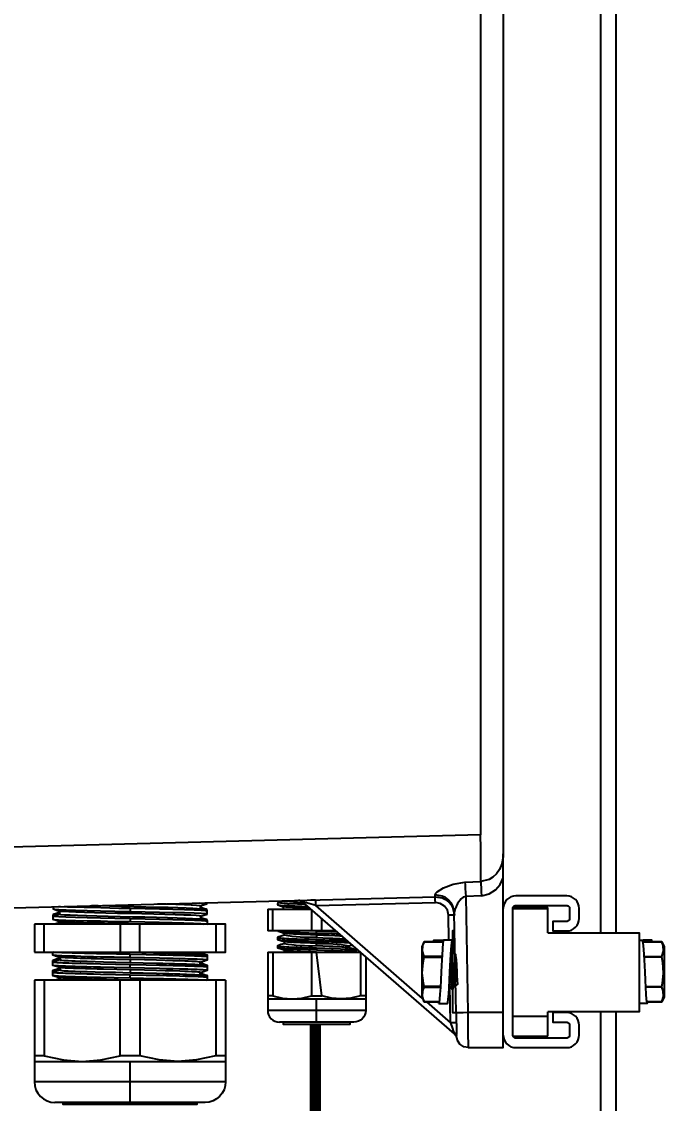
# Model space of a CAD drawing. Header units: feet. Extents: x -17 to 453, y -41 to 31.
# Drawn here: x 48.7195 to 48.9055, y 5.2061 to 5.5192 of the extents above; entities that cross this region are included whole.
import ezdxf
from ezdxf import colors
from ezdxf.entities.mleader import LeaderData, LeaderLine
from ezdxf.enums import TextEntityAlignment as Align
from ezdxf.math import Vec2, Vec3

# ---------------------------------------------------------------- set-up
doc = ezdxf.new("R2018")
doc.units = ezdxf.units.FT
doc.header["$MEASUREMENT"] = 0
for name, color, linetype in [('Cable Gland', 4, 'Continuous'), ('E-COMB-BOX', 42, 'Continuous'), ('E-DETL', 1, 'Continuous'), ('G-ANNO-TEXT', 1, 'Continuous'), ('S-BEAM', 7, 'Continuous'), ('S-STEL-ANGL', 3, 'Continuous')]:
    doc.layers.add(name, color=color, linetype=linetype)
doc.styles.add('NEI-A', font='arial.ttf')
doc.styles.get("Standard").update_dxf_attribs({"font": 'arial.ttf'})

# ---------------------------------------------------------------- blocks, each defined once
blk = doc.blocks.new('DETAIL_TITLE')
at = {"style": 'NEI-A', "flags": 8}
blk.add_attdef('#', text='', height=0.2, dxfattribs=at).set_placement((0.5922, -0.5109), align=Align.MIDDLE_CENTER)
at = {"lineweight": 30, "style": '', "flags": 104}
blk.add_attdef('DETAIL_TITLE', text='', height=0.2, dxfattribs=at).set_placement((0.9099, -0.52514), align=Align.BOTTOM_LEFT)
at = {"style": 'NEI-A'}
for tag, p in [('SCALE:', (0.93865, -0.73792)), ('1"_=_', (1.5474, -0.73792))]:
    blk.add_attdef(tag, text='', height=0.1, dxfattribs=at).set_placement(p, align=Align.BOTTOM_LEFT)
blk = doc.blocks.new('_TagCircle')
at = {"color": 0, "linetype": 'ByBlock', "lineweight": -2, "transparency": 16777216}
blk.add_circle((0, 0), 0.125, dxfattribs=at)
at = {"color": 0, "transparency": 16777216, "style": 'NEI-A'}
blk.add_attdef('TAGNUMBER', text='', height=0.09375, dxfattribs=at).set_placement((0, -0.046875), align=Align.CENTER)

msp = doc.modelspace()

# ---------------------------------------------------------------- linework, layer by layer
at = {"layer": 'Cable Gland'}
for p, q in [((48.79068, 5.2623), (48.80325, 5.2623)), ((48.79068, 5.24987), (48.81754, 5.24987)), ((48.79068, 5.23636), (48.81905, 5.23636)), ((48.80486, 5.22961), (48.80486, 5.23636)), ((48.81905, 5.23298), (48.79068, 5.23298)), ((48.81567, 5.22961), (48.79406, 5.22961)), ((48.72314, 5.21826), (48.77852, 5.21826)), ((48.75083, 5.20637), (48.75083, 5.21826)), ((48.77852, 5.21232), (48.72314, 5.21232)), ((48.77258, 5.20637), (48.72908, 5.20637))]:
    msp.add_line(p, q, dxfattribs=at)
for points in [[(48.77109, 5.26232), (48.77107, 5.26234), (48.77031, 5.26242), (48.76898, 5.2625), (48.76709, 5.26258), (48.76471, 5.26266), (48.76191, 5.26275), (48.75878, 5.26283), (48.75541, 5.26291), (48.75191, 5.26299), (48.74837, 5.26308), (48.7449, 5.26316), (48.74162, 5.26324), (48.73966, 5.26329)], [(48.77118, 5.26324), (48.77092, 5.26332), (48.77003, 5.26341), (48.76857, 5.26349), (48.76657, 5.26357), (48.7641, 5.26365), (48.76122, 5.26373), (48.75883, 5.2638)], [(48.77084, 5.26411), (48.77137, 5.26409), (48.77264, 5.26399), (48.77307, 5.2639), (48.77294, 5.26387)], [(48.7712, 5.26323), (48.7721, 5.26355), (48.77305, 5.26388)], [(48.77307, 5.2639), (48.77306, 5.26417)], [(48.79358, 5.26418), (48.79356, 5.26363), (48.79378, 5.26356), (48.79442, 5.26348), (48.79546, 5.2634), (48.79686, 5.26333), (48.79858, 5.26325), (48.80053, 5.26318), (48.80231, 5.26311)], [(48.80166, 5.26368), (48.80137, 5.26369), (48.79928, 5.26376), (48.79641, 5.26389), (48.79445, 5.26402), (48.7936, 5.26415), (48.79368, 5.26417)], [(48.79361, 5.2636), (48.79442, 5.26331), (48.79524, 5.26302)], [(48.79521, 5.26466), (48.7945, 5.26445), (48.79366, 5.26422)], [(48.79522, 5.26475), (48.79521, 5.26463)], [(48.80108, 5.26418), (48.79934, 5.26426), (48.79703, 5.26439), (48.7956, 5.26452), (48.79529, 5.26463)], [(48.7285, 5.26075), (48.72848, 5.26025), (48.72846, 5.25944), (48.72888, 5.25935), (48.73015, 5.25926), (48.73222, 5.25917), (48.735, 5.25907), (48.73839, 5.25898), (48.74226, 5.25889), (48.74646, 5.25879), (48.75083, 5.2587), (48.75512, 5.25861), (48.75925, 5.25852), (48.76307, 5.25843), (48.76644, 5.25834), (48.76923, 5.25825), (48.77134, 5.25816), (48.7727, 5.25806), (48.77325, 5.25797)], [(48.75083, 5.25951), (48.74647, 5.2596), (48.74227, 5.2597), (48.73841, 5.25979), (48.73502, 5.25988), (48.73224, 5.25998), (48.73018, 5.26007), (48.72891, 5.26016), (48.72848, 5.26025), (48.72862, 5.26028)], [(48.73039, 5.26081), (48.72948, 5.26055), (48.72851, 5.26028)], [(48.72857, 5.263), (48.72855, 5.26242), (48.72898, 5.26232), (48.73024, 5.26223), (48.7323, 5.26214), (48.73507, 5.26204), (48.73845, 5.26195), (48.7423, 5.26186), (48.74648, 5.26177), (48.75083, 5.26167), (48.75518, 5.26158), (48.75937, 5.26149), (48.76323, 5.26139), (48.76661, 5.2613), (48.76939, 5.26121), (48.77146, 5.26112), (48.77273, 5.26102), (48.77316, 5.26093), (48.773, 5.2609)], [(48.72966, 5.2606), (48.72926, 5.26063), (48.72855, 5.26072), (48.72859, 5.26075)], [(48.73041, 5.26131), (48.72953, 5.26106), (48.72856, 5.26079)], [(48.72857, 5.26239), (48.72952, 5.26206), (48.73047, 5.26173)], [(48.77313, 5.26174), (48.7727, 5.26183), (48.77143, 5.26193), (48.76937, 5.26202), (48.76659, 5.26211), (48.76321, 5.26221), (48.75936, 5.2623), (48.75518, 5.26239), (48.75083, 5.26248), (48.74761, 5.26255), (48.74235, 5.26267), (48.7376, 5.26279), (48.73496, 5.26286), (48.7327, 5.26293), (48.73073, 5.26302), (48.7302, 5.26305)], [(48.73042, 5.26174), (48.73041, 5.26127), (48.73039, 5.26078)], [(48.73042, 5.26175), (48.73041, 5.26128)], [(48.77117, 5.25935), (48.77111, 5.25937), (48.77029, 5.25945), (48.76889, 5.25954), (48.76693, 5.25962), (48.7645, 5.2597), (48.76165, 5.25978), (48.75848, 5.25987), (48.75508, 5.25995), (48.75155, 5.26003), (48.74799, 5.26011), (48.74453, 5.2602), (48.74126, 5.26028), (48.73827, 5.26036), (48.73567, 5.26044), (48.73352, 5.26053), (48.7319, 5.26061), (48.73085, 5.26069), (48.73041, 5.26077), (48.73045, 5.26079)], [(48.77128, 5.26027), (48.77129, 5.26028), (48.77094, 5.26036), (48.77, 5.26044), (48.76847, 5.26053), (48.76641, 5.26061), (48.76388, 5.26069), (48.76095, 5.26077), (48.75772, 5.26085), (48.75429, 5.26094), (48.75075, 5.26102), (48.74721, 5.2611), (48.74379, 5.26118), (48.74057, 5.26127), (48.73767, 5.26135), (48.73517, 5.26143), (48.73314, 5.26151), (48.73164, 5.26159), (48.73073, 5.26168), (48.73053, 5.26173)], [(48.75083, 5.26248), (48.75083, 5.26167)], [(48.77308, 5.26177), (48.77113, 5.26232)], [(48.77123, 5.2623), (48.77121, 5.26276), (48.7712, 5.26325)], [(48.77309, 5.26226), (48.77212, 5.26254), (48.77121, 5.26279)], [(48.77302, 5.26224), (48.77293, 5.2623), (48.77193, 5.26239), (48.77122, 5.26243)], [(48.77129, 5.26026), (48.77217, 5.26057), (48.77312, 5.2609)], [(48.77132, 5.25932), (48.77131, 5.25979), (48.77129, 5.26028)], [(48.77316, 5.26093), (48.77313, 5.26174), (48.77312, 5.26224)], [(48.79068, 5.2623), (48.79068, 5.25608)], [(48.79214, 5.25608), (48.79214, 5.2623)], [(48.79517, 5.26305), (48.79515, 5.26264), (48.79514, 5.2623)], [(48.80297, 5.26254), (48.80054, 5.26264), (48.79791, 5.26277), (48.79606, 5.2629), (48.79521, 5.26303)], [(48.8034, 5.26216), (48.8034, 5.25608)], [(48.72314, 5.25797), (48.72314, 5.24987)], [(48.72314, 5.24987), (48.77852, 5.24987), (48.77852, 5.25797), (48.72314, 5.25797)], [(48.726, 5.24987), (48.726, 5.25797)], [(48.72847, 5.25942), (48.72942, 5.25909), (48.73037, 5.25876)], [(48.73031, 5.25833), (48.72938, 5.25807), (48.72909, 5.25799)], [(48.73033, 5.25877), (48.73031, 5.2583), (48.7303, 5.25798)], [(48.73033, 5.25877), (48.73031, 5.25831)], [(48.73541, 5.25797), (48.7333, 5.25805), (48.73172, 5.25814), (48.73071, 5.25822), (48.73032, 5.2583), (48.73035, 5.25831)], [(48.75394, 5.25797), (48.75038, 5.25805), (48.74684, 5.25814), (48.74341, 5.25822), (48.74021, 5.2583), (48.73733, 5.25838), (48.73486, 5.25847), (48.73288, 5.25855), (48.73143, 5.25863), (48.73058, 5.25871), (48.73044, 5.25876)], [(48.74798, 5.25797), (48.74798, 5.24987)], [(48.77323, 5.25877), (48.7728, 5.25886), (48.77152, 5.25895), (48.76945, 5.25905), (48.76666, 5.25914), (48.76327, 5.25923), (48.7594, 5.25933), (48.7552, 5.25942), (48.75083, 5.25951), (48.75083, 5.2587)], [(48.75369, 5.24987), (48.75369, 5.25797)], [(48.77316, 5.2588), (48.77122, 5.25935)], [(48.77318, 5.25929), (48.77221, 5.25956), (48.7713, 5.25982)], [(48.77312, 5.25926), (48.77302, 5.25933), (48.77202, 5.25942), (48.77132, 5.25945)], [(48.77198, 5.25797), (48.77233, 5.2581)], [(48.77326, 5.25797), (48.77323, 5.25877), (48.77321, 5.25927)], [(48.77567, 5.25797), (48.77567, 5.24987)], [(48.80633, 5.25608), (48.80633, 5.25962)], [(48.8104, 5.25608), (48.79068, 5.25608)], [(48.79352, 5.25412), (48.79352, 5.25358), (48.79367, 5.25352), (48.79402, 5.25346), (48.7944, 5.25343), (48.79504, 5.25338), (48.79576, 5.25334), (48.79681, 5.25328), (48.79794, 5.25323), (48.79919, 5.25318), (48.80055, 5.25312), (48.80252, 5.25305), (48.80486, 5.25298), (48.807, 5.25291), (48.80918, 5.25283), (48.81053, 5.25277), (48.81179, 5.25272), (48.81292, 5.25267), (48.81359, 5.25263), (48.81431, 5.25259), (48.81442, 5.25259)], [(48.79358, 5.25597), (48.79441, 5.25571), (48.79549, 5.25537)], [(48.79364, 5.25597), (48.79394, 5.2559), (48.79484, 5.25582), (48.79618, 5.25575), (48.79741, 5.25569), (48.80012, 5.25557), (48.80257, 5.25548), (48.80486, 5.25541), (48.807, 5.25534), (48.80918, 5.25526), (48.81053, 5.2552), (48.81145, 5.25517)], [(48.79541, 5.25539), (48.79541, 5.25472)], [(48.81226, 5.25446), (48.81158, 5.2545), (48.81012, 5.25458), (48.80846, 5.25466), (48.80682, 5.25473), (48.80486, 5.25481), (48.80309, 5.25488), (48.80127, 5.25496), (48.80014, 5.25501), (48.79909, 5.25507), (48.79815, 5.25512), (48.7976, 5.25515), (48.79699, 5.25519), (48.79653, 5.25523), (48.79614, 5.25526), (48.7957, 5.25532), (48.7955, 5.25536), (48.79549, 5.25537)], [(48.8108, 5.25573), (48.80918, 5.2558), (48.80718, 5.25587), (48.80486, 5.25595), (48.8029, 5.25601), (48.80091, 5.25608)], [(48.80486, 5.25541), (48.80486, 5.25595)], [(48.80486, 5.25481), (48.80486, 5.25411), (48.80664, 5.25404), (48.80846, 5.25396), (48.80959, 5.25391), (48.81064, 5.25386), (48.81158, 5.2538), (48.81213, 5.25377), (48.81274, 5.25373), (48.81314, 5.2537)], [(48.79352, 5.25169), (48.79352, 5.25115), (48.79367, 5.25108), (48.79402, 5.25103), (48.7944, 5.25099), (48.79504, 5.25095), (48.79576, 5.25091), (48.79681, 5.25085), (48.79794, 5.2508), (48.79919, 5.25075), (48.80055, 5.25069), (48.80252, 5.25062), (48.80486, 5.25054), (48.80716, 5.25047), (48.80961, 5.25038), (48.81232, 5.25026), (48.81355, 5.2502), (48.81489, 5.25013), (48.81579, 5.25005), (48.81619, 5.24996), (48.81618, 5.24994)], [(48.79357, 5.25355), (48.79453, 5.25324), (48.79548, 5.25294)], [(48.79358, 5.25111), (48.79454, 5.2508), (48.7955, 5.2505), (48.7957, 5.25045), (48.79614, 5.2504), (48.79653, 5.25036), (48.79699, 5.25033), (48.7976, 5.25029), (48.79815, 5.25026), (48.79909, 5.2502), (48.80014, 5.25015), (48.80127, 5.2501), (48.80309, 5.25002), (48.80486, 5.24995), (48.80687, 5.24987)], [(48.79541, 5.25296), (48.79541, 5.25229)], [(48.81423, 5.25113), (48.81423, 5.25113), (48.81403, 5.25117), (48.81359, 5.25123), (48.8132, 5.25126), (48.81274, 5.2513), (48.81213, 5.25134), (48.81158, 5.25137), (48.81064, 5.25142), (48.80959, 5.25148), (48.80846, 5.25153), (48.80664, 5.25161), (48.80486, 5.25168), (48.80486, 5.25238), (48.80309, 5.25245), (48.80127, 5.25253), (48.80014, 5.25258), (48.79909, 5.25263), (48.79815, 5.25269), (48.7976, 5.25272), (48.79699, 5.25276), (48.79653, 5.2528), (48.79614, 5.25283), (48.7957, 5.25289), (48.7955, 5.25293), (48.79549, 5.25294)], [(48.80486, 5.25298), (48.80486, 5.25351)], [(48.80486, 5.25108), (48.80486, 5.25054)], [(48.81614, 5.25052), (48.81519, 5.25082), (48.81423, 5.25113)], [(48.81432, 5.2511), (48.81432, 5.25177)], [(48.72841, 5.24987), (48.72841, 5.24912), (48.72859, 5.24906), (48.72903, 5.24901), (48.72959, 5.24897), (48.73015, 5.24893), (48.73107, 5.24889), (48.73216, 5.24885), (48.73325, 5.24881), (48.73491, 5.24876), (48.73656, 5.24871), (48.73836, 5.24866), (48.74028, 5.24861), (48.74231, 5.24856), (48.7462, 5.24848), (48.75083, 5.24838), (48.75504, 5.2483), (48.75936, 5.2482), (48.76138, 5.24815), (48.76331, 5.2481), (48.76511, 5.24805), (48.76676, 5.248), (48.76761, 5.24798), (48.76854, 5.24795), (48.7695, 5.24792), (48.77025, 5.24789), (48.77092, 5.24786), (48.77152, 5.24783), (48.772, 5.2478), (48.77256, 5.24776), (48.77304, 5.24771), (48.77326, 5.24764), (48.77317, 5.24761)], [(48.72843, 5.24962), (48.72846, 5.24959)], [(48.72847, 5.24909), (48.72956, 5.24875), (48.73065, 5.2484)], [(48.73057, 5.24766), (48.72956, 5.24734), (48.72847, 5.247)], [(48.73057, 5.24816), (48.72957, 5.24784), (48.72848, 5.2475)], [(48.77326, 5.24845), (48.77307, 5.24851), (48.77263, 5.24857), (48.77208, 5.24861), (48.77152, 5.24864), (48.7706, 5.24868), (48.7695, 5.24873), (48.76841, 5.24876), (48.76676, 5.24881), (48.76511, 5.24886), (48.76331, 5.24891), (48.76138, 5.24896), (48.75936, 5.24901), (48.75547, 5.2491), (48.75083, 5.24919), (48.7469, 5.24927), (48.74302, 5.24936), (48.74113, 5.2494), (48.73932, 5.24945), (48.73761, 5.24949), (48.73601, 5.24954), (48.73507, 5.24957), (48.73409, 5.2496), (48.73307, 5.24963), (48.73206, 5.24966), (48.73109, 5.2497), (48.72962, 5.24978), (48.72862, 5.24987)], [(48.73057, 5.24842), (48.73057, 5.24765), (48.73074, 5.24758), (48.73113, 5.24753), (48.73164, 5.24749), (48.73214, 5.24745), (48.73297, 5.24741), (48.73396, 5.24737), (48.73495, 5.24733), (48.73644, 5.24728), (48.73846, 5.24722), (48.74071, 5.24715), (48.74313, 5.24708), (48.74664, 5.247), (48.75083, 5.2469), (48.75464, 5.24682), (48.75853, 5.24672), (48.76037, 5.24667), (48.7621, 5.24662), (48.76373, 5.24657), (48.76522, 5.24652), (48.76616, 5.24649), (48.76718, 5.24645), (48.76812, 5.24642), (48.76887, 5.24639), (48.76952, 5.24635), (48.76996, 5.24632), (48.77046, 5.24628), (48.7709, 5.24623), (48.77098, 5.2462)], [(48.77109, 5.24618), (48.77109, 5.24696), (48.77093, 5.24702), (48.77053, 5.24707), (48.77003, 5.24712), (48.76952, 5.24715), (48.76869, 5.24719), (48.76771, 5.24723), (48.76672, 5.24727), (48.76522, 5.24732), (48.7632, 5.24739), (48.76096, 5.24745), (48.75853, 5.24752), (48.75502, 5.24761), (48.75083, 5.2477), (48.74703, 5.24779), (48.74313, 5.24788), (48.7413, 5.24793), (48.73956, 5.24798), (48.73794, 5.24803), (48.73644, 5.24808), (48.73551, 5.24811), (48.73449, 5.24815), (48.73355, 5.24819), (48.73279, 5.24822), (48.73214, 5.24825), (48.73171, 5.24828), (48.7312, 5.24832), (48.73076, 5.24838), (48.73068, 5.2484)], [(48.75083, 5.24838), (48.75083, 5.24919)], [(48.75083, 5.2477), (48.75083, 5.2469)], [(48.75112, 5.24987), (48.75213, 5.24985), (48.75317, 5.24982), (48.75425, 5.2498), (48.75536, 5.24977), (48.75648, 5.24974), (48.75763, 5.24972), (48.75878, 5.24969), (48.76169, 5.24961), (48.76367, 5.24955), (48.76486, 5.24951), (48.7652, 5.2495), (48.76532, 5.24949), (48.76536, 5.24949), (48.76537, 5.24949), (48.76538, 5.24949), (48.76592, 5.24947), (48.76643, 5.24945), (48.76692, 5.24944), (48.76738, 5.24942), (48.76781, 5.2494), (48.76859, 5.24937), (48.76911, 5.24934), (48.76943, 5.24933), (48.76953, 5.24932), (48.76959, 5.24932), (48.77025, 5.24927), (48.77084, 5.24921), (48.77098, 5.24917)], [(48.76852, 5.24987), (48.76899, 5.24985), (48.76943, 5.24982), (48.76984, 5.2498), (48.7702, 5.24977), (48.77051, 5.24974), (48.77076, 5.24972), (48.77095, 5.24969), (48.77099, 5.24966)], [(48.77321, 5.24848), (48.77212, 5.24883), (48.77103, 5.24917)], [(48.77109, 5.24915), (48.77109, 5.24987)], [(48.77321, 5.24898), (48.77212, 5.24932), (48.77109, 5.24964)], [(48.77323, 5.24894), (48.77324, 5.24896), (48.77306, 5.24901), (48.77215, 5.2491), (48.77109, 5.24915)], [(48.77326, 5.24764), (48.77326, 5.24894)], [(48.79068, 5.24987), (48.79068, 5.23298), (48.79075, 5.23232), (48.79094, 5.23169), (48.79125, 5.23111), (48.79167, 5.2306), (48.79218, 5.23018), (48.79277, 5.22986), (48.7934, 5.22967), (48.79406, 5.22961)], [(48.79214, 5.24987), (48.79214, 5.23718), (48.795, 5.23657), (48.79777, 5.23636)], [(48.79541, 5.25053), (48.79541, 5.24987)], [(48.8034, 5.24987), (48.8034, 5.23718), (48.80633, 5.23718), (48.80486, 5.24987)], [(48.81759, 5.24983), (48.81759, 5.23718), (48.81474, 5.23657), (48.81196, 5.23636)], [(48.81905, 5.24856), (48.81905, 5.23298), (48.81898, 5.23232), (48.81879, 5.23169), (48.81848, 5.23111), (48.81806, 5.2306), (48.81755, 5.23018), (48.81696, 5.22986), (48.81633, 5.22967), (48.81567, 5.22961)], [(48.81586, 5.24987), (48.81619, 5.24997)], [(48.72841, 5.24746), (48.72841, 5.24615), (48.72859, 5.24609), (48.72903, 5.24604), (48.72959, 5.24599), (48.73015, 5.24596), (48.73107, 5.24592), (48.73216, 5.24588), (48.73325, 5.24584), (48.73491, 5.24579), (48.73656, 5.24574), (48.73836, 5.24569), (48.74028, 5.24564), (48.74231, 5.24559), (48.7462, 5.2455), (48.75083, 5.24541), (48.75504, 5.24533), (48.75936, 5.24523), (48.76138, 5.24518), (48.76331, 5.24513), (48.76511, 5.24508), (48.76676, 5.24503), (48.76761, 5.24501), (48.76854, 5.24498), (48.7695, 5.24494), (48.77025, 5.24492), (48.77092, 5.24489), (48.77152, 5.24486), (48.772, 5.24483), (48.77256, 5.24479), (48.77304, 5.24474), (48.77326, 5.24467), (48.77316, 5.24463)], [(48.77326, 5.24548), (48.77307, 5.24554), (48.77263, 5.24559), (48.77208, 5.24564), (48.77152, 5.24567), (48.7706, 5.24571), (48.7695, 5.24575), (48.76841, 5.24579), (48.76676, 5.24584), (48.76511, 5.24589), (48.76331, 5.24594), (48.76138, 5.24599), (48.75936, 5.24604), (48.75547, 5.24613), (48.75083, 5.24622), (48.74662, 5.24631), (48.74231, 5.2464), (48.74028, 5.24645), (48.73836, 5.2465), (48.73656, 5.24655), (48.73491, 5.2466), (48.73405, 5.24663), (48.73313, 5.24666), (48.73216, 5.24669), (48.73141, 5.24672), (48.73074, 5.24674), (48.73015, 5.24677), (48.72967, 5.2468), (48.72911, 5.24684), (48.72862, 5.2469), (48.72841, 5.24696), (48.72851, 5.247)], [(48.72842, 5.24748), (48.72851, 5.2475)], [(48.72842, 5.2445), (48.72848, 5.24452)], [(48.72946, 5.24731), (48.7292, 5.24733), (48.72872, 5.24738), (48.72846, 5.24743), (48.72843, 5.24746)], [(48.73057, 5.24469), (48.72954, 5.24437), (48.72845, 5.24402)], [(48.73057, 5.24519), (48.72955, 5.24486), (48.72846, 5.24452)], [(48.72847, 5.24612), (48.72956, 5.24577), (48.73066, 5.24543)], [(48.73057, 5.24545), (48.73057, 5.24467), (48.73074, 5.24461), (48.73113, 5.24456), (48.73164, 5.24451), (48.73214, 5.24448), (48.73297, 5.24444), (48.73396, 5.2444), (48.73495, 5.24436), (48.73644, 5.24431), (48.73846, 5.24424), (48.74071, 5.24418), (48.74313, 5.24411), (48.74664, 5.24403), (48.75083, 5.24393), (48.75464, 5.24385), (48.75853, 5.24375), (48.76037, 5.2437), (48.7621, 5.24365), (48.76373, 5.2436), (48.76522, 5.24355), (48.76616, 5.24352), (48.76718, 5.24348), (48.76812, 5.24345), (48.76887, 5.24341), (48.76952, 5.24338), (48.76996, 5.24335), (48.77046, 5.24331), (48.7709, 5.24326), (48.77099, 5.24323)], [(48.77323, 5.243), (48.77324, 5.24302), (48.77306, 5.24307), (48.77215, 5.24316), (48.77109, 5.24321), (48.77109, 5.24399), (48.77093, 5.24405), (48.77053, 5.2441), (48.77003, 5.24414), (48.76952, 5.24418), (48.76869, 5.24422), (48.76771, 5.24426), (48.76672, 5.2443), (48.76522, 5.24435), (48.7632, 5.24442), (48.76096, 5.24448), (48.75853, 5.24455), (48.75502, 5.24463), (48.75083, 5.24473), (48.74703, 5.24481), (48.74313, 5.24491), (48.7413, 5.24496), (48.73956, 5.24501), (48.73794, 5.24506), (48.73644, 5.24511), (48.73551, 5.24514), (48.73449, 5.24518), (48.73355, 5.24521), (48.73279, 5.24525), (48.73214, 5.24528), (48.73171, 5.24531), (48.7312, 5.24535), (48.73076, 5.2454), (48.73069, 5.24543)], [(48.75083, 5.24541), (48.75083, 5.24622)], [(48.75083, 5.24473), (48.75083, 5.24393)], [(48.77319, 5.24552), (48.7721, 5.24586), (48.77101, 5.24621)], [(48.77109, 5.24694), (48.77212, 5.24726), (48.77321, 5.24761)], [(48.77321, 5.24601), (48.77212, 5.24635), (48.77109, 5.24667)], [(48.77323, 5.24597), (48.77324, 5.24599), (48.77306, 5.24604), (48.77215, 5.24613), (48.77109, 5.24618)], [(48.77109, 5.24397), (48.77211, 5.24429), (48.7732, 5.24463)], [(48.77326, 5.24467), (48.77326, 5.24597)], [(48.72314, 5.24176), (48.72314, 5.21232), (48.72326, 5.21116), (48.72359, 5.21004), (48.72414, 5.20901), (48.72488, 5.20811), (48.72578, 5.20737), (48.72681, 5.20683), (48.72793, 5.20649), (48.72908, 5.20637)], [(48.77852, 5.24176), (48.72314, 5.24176)], [(48.726, 5.24176), (48.726, 5.21986), (48.73157, 5.21866), (48.73699, 5.21826)], [(48.72841, 5.24449), (48.72841, 5.24318), (48.72859, 5.24312), (48.72903, 5.24307), (48.72959, 5.24302), (48.73015, 5.24299), (48.73107, 5.24295), (48.73216, 5.24291), (48.73325, 5.24287), (48.73491, 5.24282), (48.73656, 5.24277), (48.73836, 5.24272), (48.74028, 5.24267), (48.74231, 5.24262), (48.7462, 5.24253), (48.75083, 5.24244), (48.75476, 5.24236), (48.75864, 5.24227), (48.76054, 5.24223), (48.76234, 5.24218), (48.76406, 5.24214), (48.76566, 5.24209), (48.76659, 5.24207), (48.76758, 5.24204), (48.76859, 5.242), (48.7696, 5.24197), (48.77057, 5.24193), (48.77205, 5.24186), (48.77305, 5.24176)], [(48.77326, 5.24251), (48.77307, 5.24257), (48.77263, 5.24262), (48.77208, 5.24266), (48.77152, 5.2427), (48.7706, 5.24274), (48.7695, 5.24278), (48.76841, 5.24282), (48.76676, 5.24287), (48.76511, 5.24292), (48.76331, 5.24297), (48.76138, 5.24302), (48.75936, 5.24307), (48.75547, 5.24316), (48.75083, 5.24325), (48.74662, 5.24333), (48.74231, 5.24343), (48.74028, 5.24348), (48.73836, 5.24353), (48.73656, 5.24358), (48.73491, 5.24363), (48.73405, 5.24365), (48.73313, 5.24368), (48.73216, 5.24372), (48.73141, 5.24375), (48.73074, 5.24377), (48.73015, 5.2438), (48.72967, 5.24383), (48.72911, 5.24387), (48.72862, 5.24392), (48.72841, 5.24399), (48.7285, 5.24402)], [(48.72946, 5.24434), (48.7292, 5.24436), (48.72872, 5.2444), (48.72846, 5.24445), (48.72843, 5.24449)], [(48.72845, 5.24315), (48.72954, 5.24281), (48.73063, 5.24246)], [(48.73057, 5.24222), (48.72955, 5.24189), (48.72922, 5.24179)], [(48.73057, 5.24248), (48.73057, 5.24176)], [(48.75055, 5.24176), (48.74952, 5.24179), (48.74847, 5.24181), (48.74739, 5.24183), (48.74629, 5.24186), (48.74517, 5.24189), (48.74403, 5.24192), (48.74289, 5.24194), (48.73997, 5.24202), (48.73799, 5.24208), (48.7368, 5.24212), (48.73647, 5.24213), (48.73634, 5.24214), (48.73631, 5.24214), (48.73629, 5.24214), (48.73628, 5.24214), (48.73574, 5.24216), (48.73523, 5.24218), (48.73475, 5.24219), (48.73429, 5.24221), (48.73385, 5.24223), (48.73308, 5.24226), (48.73255, 5.24229), (48.73223, 5.2423), (48.73213, 5.24231), (48.73207, 5.24231), (48.73142, 5.24236), (48.73082, 5.24242), (48.73069, 5.24247)], [(48.75369, 5.24176), (48.75369, 5.21986), (48.74798, 5.21986), (48.74798, 5.24176)], [(48.75083, 5.24244), (48.75083, 5.24325)], [(48.77567, 5.24176), (48.77567, 5.21986), (48.7701, 5.21866), (48.76468, 5.21826)], [(48.7732, 5.24254), (48.77211, 5.24289), (48.77102, 5.24323)], [(48.77319, 5.24304), (48.7721, 5.24338), (48.77109, 5.2437)], [(48.77852, 5.24176), (48.77852, 5.21232), (48.77841, 5.21116), (48.77807, 5.21004), (48.77752, 5.20901), (48.77678, 5.20811), (48.77588, 5.20737), (48.77486, 5.20683), (48.77374, 5.20649), (48.77258, 5.20637)], [(48.77326, 5.24176), (48.77326, 5.243)], [(48.79214, 5.23718), (48.79068, 5.23718)], [(48.79777, 5.23636), (48.80055, 5.23657), (48.8034, 5.23718)], [(48.81196, 5.23636), (48.80918, 5.23657), (48.80633, 5.23718)], [(48.81905, 5.23718), (48.81759, 5.23718)], [(48.79514, 5.22961), (48.79514, 5.22907), (48.81459, 5.22907), (48.81459, 5.22961)], [(48.726, 5.21986), (48.72314, 5.21986)], [(48.73699, 5.21826), (48.74241, 5.21866), (48.74798, 5.21986)], [(48.76468, 5.21826), (48.75926, 5.21866), (48.75369, 5.21986)], [(48.77852, 5.21986), (48.77567, 5.21986)], [(48.73138, 5.20637), (48.73138, 5.20583), (48.77028, 5.20583), (48.77028, 5.20637)]]:
    msp.add_lwpolyline(points, dxfattribs=at)
for points in [[(48.80486, 5.25411, -0.054505), (48.79541, 5.25475), (48.79454, 5.25447), (48.79362, 5.25417), (48.79352, 5.25412), (48.79363, 5.25407), (48.79387, 5.25402), (48.7944, 5.25397), (48.79486, 5.25393), (48.79542, 5.2539), (48.79614, 5.25386), (48.79681, 5.25382), (48.79794, 5.25377), (48.79919, 5.25372), (48.80055, 5.25366), (48.80273, 5.25359), (48.80486, 5.25351), (48.80721, 5.25344), (48.80918, 5.25337), (48.81053, 5.25331), (48.81179, 5.25326), (48.81292, 5.25321), (48.81375, 5.25316)], [(48.80486, 5.25168, -0.055092), (48.79541, 5.25231), (48.79453, 5.25204), (48.79362, 5.25173), (48.79352, 5.25169), (48.79363, 5.25164), (48.79387, 5.25159), (48.7944, 5.25154), (48.79486, 5.2515), (48.79542, 5.25147), (48.79614, 5.25143), (48.79681, 5.25139), (48.79794, 5.25134), (48.79919, 5.25129), (48.80055, 5.25123), (48.80273, 5.25115), (48.80486, 5.25108), (48.80721, 5.25101), (48.80918, 5.25094), (48.81053, 5.25088), (48.81179, 5.25083), (48.81292, 5.25077), (48.81397, 5.25072), (48.81469, 5.25068), (48.81533, 5.25063), (48.81571, 5.2506), (48.81606, 5.25054), (48.81621, 5.25048), (48.81621, 5.24987)], [(48.80486, 5.25238, -0.055092), (48.81432, 5.25174), (48.8151, 5.25199)]]:
    msp.add_lwpolyline(points, format="xyb", dxfattribs=at)
at = {"layer": 'E-COMB-BOX', "lineweight": 25}
msp.add_line((48.8589, 5.22584), (48.8589, 5.27836), dxfattribs=at)
for points in [[(48.8589, 5.90776), (48.8589, 5.27965), (48.85883, 5.27745)], [(48.8589, 5.9036), (48.85232, 5.9036), (48.85232, 5.2838)], [(48.85883, 5.27745), (48.85849, 5.27544), (48.85782, 5.27377), (48.85693, 5.27251), (48.85591, 5.27159), (48.8548, 5.27094), (48.85239, 5.27035), (48.85243, 5.26951), (48.85248, 5.2685), (48.85253, 5.26737), (48.85259, 5.26621), (48.848, 5.26599), (48.84859, 5.23236), (48.8473, 5.23234), (48.8462, 5.23232), (48.84547, 5.23231), (48.84534, 5.23231), (48.84521, 5.2323), (48.84471, 5.26129), (48.84429, 5.26323), (48.84376, 5.26417), (48.84303, 5.26499), (48.84214, 5.26566), (48.84115, 5.26612), (48.83913, 5.26643), (48.83929, 5.26683), (48.83978, 5.26733), (48.84158, 5.26848), (48.84434, 5.26957), (48.8478, 5.27015), (48.85239, 5.27035), (48.85239, 5.27299), (48.85238, 5.27619), (48.85236, 5.27985), (48.85232, 5.2838), (48.57621, 5.27657)], [(48.8478, 5.27015), (48.84784, 5.26931), (48.84789, 5.26829), (48.84795, 5.26716), (48.848, 5.26599), (48.84766, 5.26592), (48.84731, 5.26577), (48.84667, 5.2653), (48.84563, 5.26392), (48.84495, 5.26245), (48.84471, 5.26129)], [(48.85259, 5.26621), (48.8548, 5.26672), (48.85666, 5.26788), (48.85803, 5.26948), (48.8589, 5.27135)], [(48.57751, 5.25905), (48.57752, 5.25863), (48.57755, 5.2574), (48.5776, 5.25544), (48.57767, 5.25287), (48.57522, 5.25281), (48.57286, 5.25275), (48.57068, 5.25269), (48.56876, 5.25264), (48.56718, 5.2526), (48.56601, 5.25257), (48.56528, 5.25255), (48.56504, 5.25254), (48.56713, 5.25517), (48.5698, 5.2572), (48.5729, 5.25851), (48.57622, 5.25901), (48.57621, 5.25901), (48.83918, 5.2659), (48.83913, 5.26643)], [(48.80455, 5.26499), (48.80455, 5.26487), (48.80456, 5.26451), (48.80457, 5.26397), (48.80459, 5.26334), (48.80188, 5.26413), (48.80138, 5.26428), (48.80103, 5.26438), (48.80083, 5.26443), (48.80078, 5.26445), (48.80077, 5.26445), (48.80051, 5.26463), (48.80023, 5.26477), (48.79993, 5.26484), (48.79962, 5.26487)], [(48.8446, 5.22664), (48.84473, 5.22631), (48.84478, 5.22621), (48.8448, 5.22618), (48.80077, 5.26445)], [(48.80449, 5.26491), (48.80322, 5.26496)], [(48.83551, 5.23646), (48.80459, 5.26334), (48.83922, 5.26424), (48.8392, 5.26488), (48.83919, 5.26542), (48.83918, 5.26578), (48.83918, 5.2659), (48.84118, 5.26557), (48.84217, 5.26509), (48.84306, 5.2644), (48.84378, 5.26355), (48.8443, 5.26259), (48.84472, 5.26059), (48.84459, 5.2606), (48.84422, 5.26061), (48.84368, 5.2606), (48.84303, 5.26059), (48.84272, 5.26202), (48.84188, 5.26321), (48.84065, 5.26399), (48.83922, 5.26424)], [(48.83917, 5.26591), (48.84017, 5.26583)], [(48.84316, 5.25337), (48.84303, 5.26059)], [(48.8447, 5.26101), (48.8446, 5.26225)], [(48.83663, 5.23549), (48.84357, 5.22945), (48.84339, 5.24021)], [(48.84528, 5.23231), (48.84529, 5.23019), (48.8453, 5.22834), (48.84531, 5.22693), (48.84532, 5.22605)], [(48.84526, 5.22945), (48.84513, 5.22946), (48.84477, 5.22946), (48.84422, 5.22946), (48.84357, 5.22945), (48.84417, 5.22782), (48.84442, 5.22713), (48.8446, 5.22664), (48.8449, 5.22643), (48.84513, 5.22617), (48.84528, 5.22587), (48.84533, 5.22555)], [(48.8448, 5.22618), (48.84517, 5.22571), (48.84536, 5.22514)], [(48.84871, 5.22223), (48.84743, 5.22248), (48.84634, 5.2232), (48.8456, 5.22428), (48.84533, 5.22555), (48.84532, 5.22602)]]:
    msp.add_lwpolyline(points, dxfattribs=at)
at = {"layer": 'E-DETL', "color": 3, "linetype": 'Continuous', "const_width": 0.00321}
msp.add_lwpolyline([(48.87587, 4.94987), (48.87587, 5.08342, 0.368251), (48.8349, 5.14228, -0.349775), (48.80448, 5.18596), (48.80448, 5.22907)], format="xyb", dxfattribs=at)
at = {"layer": 'S-BEAM'}
for p, q in [((48.88708, 5.90979), (48.88708, 5.25551)), ((48.89149, 5.90979), (48.89149, 5.25551)), ((48.88708, 5.23258), (48.88708, 4.81977)), ((48.89149, 5.23258), (48.89149, 4.81863))]:
    msp.add_line(p, q, dxfattribs=at)
at = {"layer": 'S-STEL-ANGL'}
for p, q in [((48.87179, 5.25551), (48.87179, 5.26284)), ((48.87179, 5.22556), (48.87179, 5.23258))]:
    msp.add_line(p, q, dxfattribs=at)
for points in [[(48.8589, 5.23236), (48.84859, 5.23236), (48.84862, 5.22992), (48.84864, 5.22791), (48.84865, 5.22682), (48.84866, 5.22592), (48.84867, 5.2252), (48.84869, 5.22389), (48.8487, 5.22296), (48.8487, 5.22241), (48.84871, 5.22223), (48.8589, 5.22223), (48.8589, 5.22584), (48.85897, 5.22514), (48.85917, 5.22446), (48.85951, 5.22384), (48.85995, 5.22329), (48.8605, 5.22284), (48.86112, 5.22251), (48.8618, 5.2223), (48.86251, 5.22223), (48.87724, 5.22223), (48.87794, 5.2223), (48.87862, 5.22251), (48.87924, 5.22284), (48.87979, 5.22329), (48.88024, 5.22384), (48.88057, 5.22446), (48.88078, 5.22514), (48.88085, 5.22584), (48.88085, 5.22875), (48.88078, 5.22946), (48.88057, 5.23013), (48.88024, 5.23076), (48.87979, 5.23131), (48.87924, 5.23176), (48.87862, 5.23209), (48.87794, 5.23229), (48.87724, 5.23236), (48.87325, 5.23236), (48.87325, 5.2296), (48.87724, 5.2296), (48.8774, 5.22958), (48.87756, 5.22953), (48.87771, 5.22946), (48.87783, 5.22935), (48.87794, 5.22922), (48.87802, 5.22908), (48.87807, 5.22892), (48.87808, 5.22875), (48.87808, 5.22584), (48.87807, 5.22568), (48.87802, 5.22552), (48.87794, 5.22537), (48.87783, 5.22525), (48.87771, 5.22514), (48.87756, 5.22506), (48.8774, 5.22501), (48.87724, 5.225), (48.86251, 5.225), (48.86234, 5.22501), (48.86218, 5.22506), (48.86204, 5.22514), (48.86191, 5.22525), (48.8618, 5.22537), (48.86173, 5.22552), (48.86168, 5.22568), (48.86166, 5.22584), (48.86166, 5.26252), (48.86168, 5.26269), (48.86173, 5.26285), (48.8618, 5.26299), (48.86191, 5.26312), (48.86204, 5.26323), (48.86218, 5.2633), (48.86234, 5.26335), (48.86251, 5.26337), (48.87724, 5.26337), (48.8774, 5.26335), (48.87756, 5.2633), (48.87771, 5.26323), (48.87783, 5.26312), (48.87794, 5.26299), (48.87802, 5.26285), (48.87807, 5.26269), (48.87808, 5.26252), (48.87808, 5.25961), (48.87807, 5.25945), (48.87802, 5.25929), (48.87794, 5.25914), (48.87783, 5.25901), (48.87771, 5.25891), (48.87756, 5.25883), (48.8774, 5.25878), (48.87724, 5.25877), (48.87325, 5.25877), (48.87325, 5.256), (48.87724, 5.256), (48.87794, 5.25607), (48.87862, 5.25628), (48.87924, 5.25661), (48.87979, 5.25706), (48.88024, 5.25761), (48.88057, 5.25823), (48.88078, 5.25891), (48.88085, 5.25961), (48.88085, 5.26252), (48.88078, 5.26323), (48.88057, 5.2639), (48.88024, 5.26453), (48.87979, 5.26508), (48.87924, 5.26552), (48.87862, 5.26586), (48.87794, 5.26606), (48.87724, 5.26613), (48.86251, 5.26613), (48.8618, 5.26606), (48.86112, 5.26586), (48.8605, 5.26552), (48.85995, 5.26508), (48.85951, 5.26453), (48.85917, 5.2639), (48.85897, 5.26323), (48.8589, 5.26252)], [(48.87179, 5.26242), (48.86166, 5.26242)], [(48.87179, 5.26285), (48.86173, 5.26285)], [(48.8448, 5.256), (48.84414, 5.256), (48.84414, 5.23236), (48.84521, 5.23236)], [(48.87179, 5.25551), (48.89824, 5.25551), (48.89824, 5.23258), (48.87179, 5.23258)], [(48.84135, 5.25337), (48.84135, 5.25288), (48.83596, 5.25288), (48.83527, 5.2514), (48.83527, 5.23696), (48.83596, 5.23549), (48.84021, 5.23549)], [(48.84021, 5.23549), (48.83596, 5.23549), (48.83549, 5.23704), (48.83558, 5.23866), (48.83596, 5.23972), (48.83596, 5.23995), (48.83576, 5.24092), (48.83545, 5.24383), (48.83566, 5.24684), (48.83596, 5.24841), (48.83596, 5.24865), (48.83549, 5.2502), (48.83558, 5.25182), (48.83596, 5.25288), (48.8416, 5.25288)], [(48.83881, 5.25288), (48.83881, 5.25337), (48.84135, 5.25337), (48.84147, 5.25306), (48.84149, 5.25288)], [(48.84021, 5.235), (48.84275, 5.235), (48.84286, 5.23531), (48.84298, 5.23623), (48.8431, 5.23768), (48.84321, 5.2396), (48.84333, 5.2418), (48.84345, 5.24418), (48.84362, 5.24769), (48.8438, 5.25068), (48.84397, 5.25267), (48.84414, 5.25337), (48.84161, 5.25337), (48.84143, 5.25267), (48.84126, 5.25068), (48.84108, 5.24769), (48.84091, 5.24418), (48.84079, 5.2418), (48.84067, 5.2396), (48.84056, 5.23768), (48.84044, 5.23623), (48.84032, 5.23531), (48.84021, 5.235), (48.84009, 5.23549)], [(48.89824, 5.25337), (48.89914, 5.25337), (48.89931, 5.25267), (48.89948, 5.25068), (48.89966, 5.24769), (48.89983, 5.24418), (48.89995, 5.2418), (48.90007, 5.2396), (48.90019, 5.23768), (48.9003, 5.23623), (48.90042, 5.23531), (48.90053, 5.235), (48.90066, 5.23549)], [(48.90053, 5.23549), (48.90478, 5.23549), (48.90525, 5.23704), (48.90516, 5.23866), (48.90478, 5.23972), (48.90478, 5.23995), (48.90498, 5.24092), (48.90529, 5.24383), (48.90508, 5.24684), (48.90478, 5.24841), (48.90478, 5.24865), (48.90525, 5.2502), (48.90516, 5.25182), (48.90478, 5.25288), (48.89914, 5.25288)], [(48.90193, 5.25288), (48.90193, 5.25337), (48.89939, 5.25337), (48.89928, 5.25306), (48.89925, 5.25288)], [(48.89939, 5.25337), (48.89939, 5.25288), (48.90478, 5.25288), (48.90547, 5.2514), (48.90547, 5.23696), (48.90478, 5.23549), (48.90053, 5.23549)], [(48.84114, 5.24865), (48.83596, 5.24865)], [(48.83596, 5.24841), (48.84112, 5.24841)], [(48.84345, 5.24418), (48.84362, 5.24617), (48.8438, 5.24786), (48.84397, 5.24899), (48.84414, 5.24938)], [(48.84414, 5.23948), (48.84572, 5.24062), (48.84565, 5.24173), (48.84557, 5.24303), (48.84551, 5.24418), (48.8454, 5.24614), (48.8453, 5.24775), (48.84519, 5.24887), (48.84509, 5.24925), (48.84498, 5.24887), (48.84487, 5.24775), (48.84477, 5.24614), (48.84456, 5.24223), (48.84446, 5.24062), (48.84435, 5.2395), (48.84424, 5.23912), (48.84414, 5.2395), (48.84403, 5.24062), (48.84396, 5.24173), (48.84389, 5.24303), (48.84382, 5.24418), (48.84371, 5.24614), (48.84368, 5.24672)], [(48.84406, 5.24813), (48.84388, 5.24843)], [(48.84414, 5.24815), (48.84405, 5.24815)], [(48.84414, 5.24778), (48.84413, 5.24785), (48.84406, 5.24807)], [(48.8996, 5.24865), (48.90478, 5.24865)], [(48.90478, 5.24841), (48.89962, 5.24841)], [(48.84355, 5.24533), (48.84361, 5.24418), (48.84372, 5.24223), (48.84382, 5.24062), (48.84389, 5.23985), (48.84396, 5.2393), (48.84403, 5.23912), (48.84414, 5.23912)], [(48.84068, 5.23995), (48.83596, 5.23995)], [(48.83596, 5.23972), (48.84067, 5.23972)], [(48.84337, 5.2403), (48.8433, 5.24051), (48.84327, 5.2407)], [(48.84337, 5.24024), (48.84369, 5.23969), (48.84401, 5.23914)], [(48.90006, 5.23995), (48.90478, 5.23995)], [(48.90478, 5.23972), (48.90007, 5.23972)], [(48.90053, 5.235), (48.89824, 5.235)], [(48.86166, 5.23135), (48.87179, 5.23135)], [(48.86173, 5.22552), (48.87179, 5.22552)]]:
    msp.add_lwpolyline(points, dxfattribs=at)

# ---------------------------------------------------------------- block references
at = {"layer": 'G-ANNO-TEXT'}
ref = msp.add_blockref('DETAIL_TITLE', (0.15596, 15.44212), dxfattribs=at)
lines = msp.add_mtext('{\\LMECHANICAL COMPRESSION SPLIT BOLT "TEE" CONNECTION}', dxfattribs={"layer": '0', "insert": (1.06586, 15.21699), "char_height": 8.503693, "attachment_point": 1})
ref.add_attrib('DETAIL_TITLE', '', (1.06586, 15.21699)).embed_mtext(lines)

# ---------------------------------------------------------------- leaders
ml = msp.add_multileader_block('Standard', dxfattribs=at)
ml.set_content('_TagCircle', color=256, scale=-1)
ml.set_attribute('TAGNUMBER', '1', width=0)
ml.set_leader_properties()
ml.build(insert=Vec2(0, 0))
ml.multileader.update_dxf_attribs({"dogleg_length": 0.20776, "arrow_head_size": 0.17313})
ctx = ml.context
ctx.base_point, ctx.char_height, ctx.arrow_head_size, ctx.landing_gap_size, ctx.plane_origin = Vec3(47.93764, 5.09828), 0.1, 0.17313, 0.0625, Vec3(48.37247, 4.48475)
ctx.text_align_type = 2
notes = []
notes.append((ctx, [(0, (1, 1, 0), (48.3954, 5.09828), (-1, 0), 0.20776, [(0, [(48.84115, 4.94392)], 0, [])])]))
ctx.block.insert, ctx.block.scale = Vec3(48.06264, 5.09828), Vec3(-1, 1, 1)
for ctx, leaders in notes:
    for number, flags, end, landing, length, lines in leaders:
        leader = LeaderData()
        leader.index, (leader.has_last_leader_line, leader.has_dogleg_vector, leader.attachment_direction) = number, flags
        leader.last_leader_point, leader.dogleg_vector, leader.dogleg_length = Vec3(end), Vec3(landing), length
        for number, points, colour, breaks in lines:
            line = LeaderLine()
            line.index, line.vertices, line.color, line.breaks = number, Vec3.list(points), colors.encode_raw_color(colour), breaks
            leader.lines.append(line)
        ctx.leaders.append(leader)

doc.saveas('drawing.dxf')
